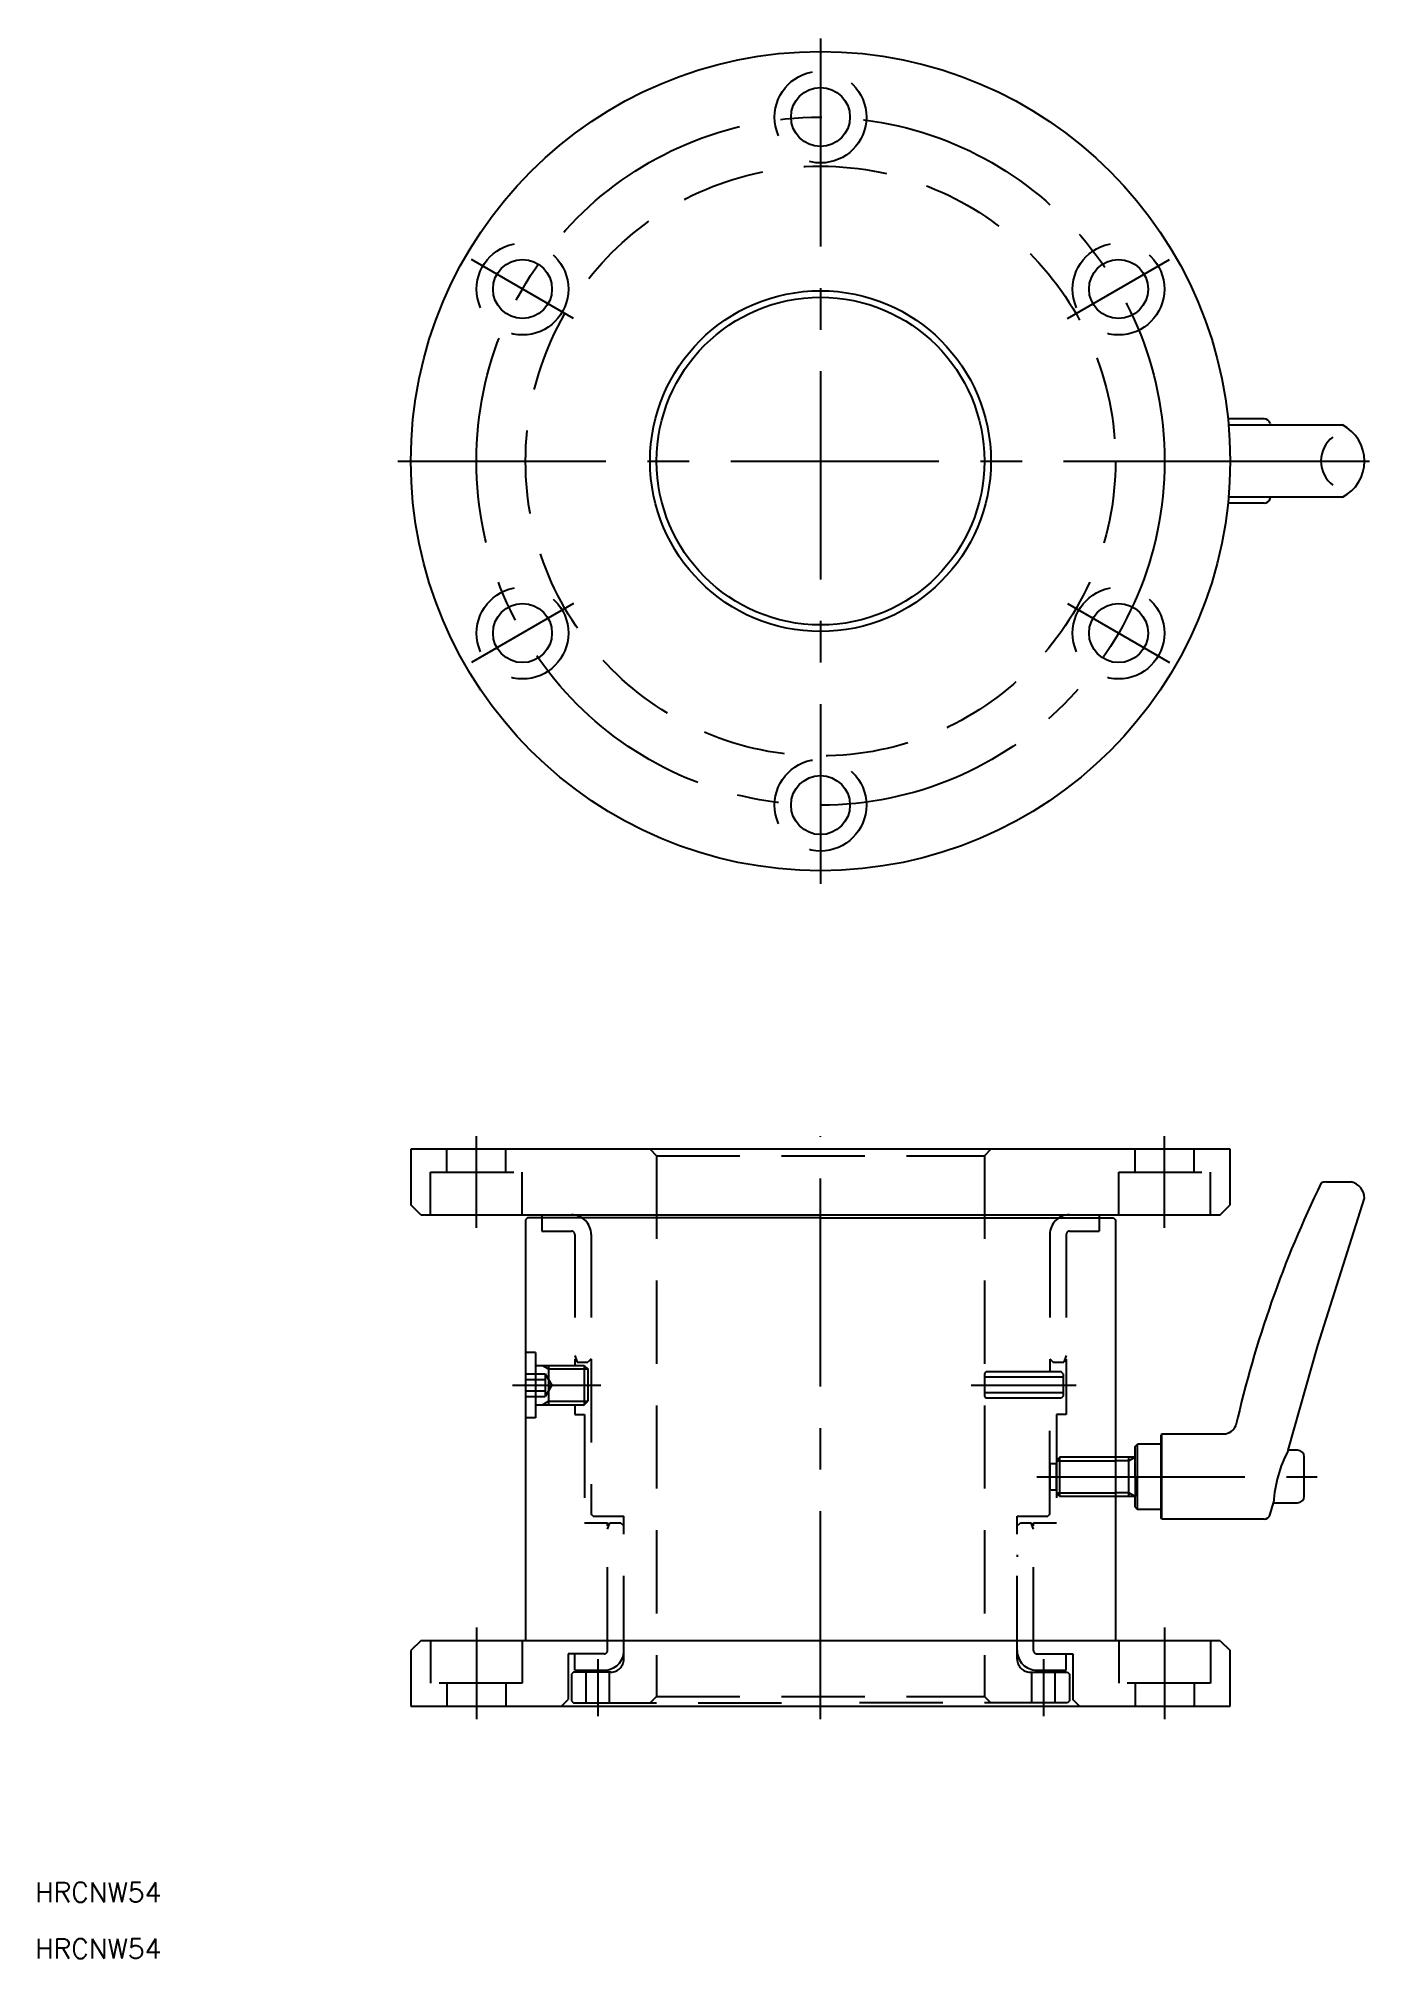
# Model space of a CAD drawing. Extents: x -119 to 85, y -39 to 254.
import ezdxf

# ---------------------------------------------------------------- set-up
doc = ezdxf.new("R2010")
doc.units = 0
doc.linetypes.add('CENTER', pattern=[50.8, 31.75, -6.35, 6.35, -6.35])
doc.linetypes.add('DASHED', pattern=[19.05, 12.7, -6.35])
doc.layers.get('0').update_dxf_attribs({"linetype": 'CONTINUOUS'})
doc.layers.add('CENTER', color=1, linetype='CENTER')
doc.styles.get("Standard").update_dxf_attribs({"font": 'txt.shx', "height": 3, "bigfont": 'bigfont.shx'})

msp = doc.modelspace()

# ---------------------------------------------------------------- linework, layer by layer
at = {"color": 7, "linetype": 'CONTINUOUS'}
for p, q in [((67.67, 196.44), (62.17, 196.44)), ((68.69, 195.5), (62.26, 195.5)), ((68.63, 195.71), (68.69, 195.5)), ((79.65, 195.5), (68.69, 195.5)), ((67.67, 183.56), (62.17, 183.56)), ((68.69, 184.5), (62.26, 184.5)), ((68.63, 184.29), (68.69, 184.5)), ((79.65, 184.5), (68.69, 184.5)), ((-62.5, 85), (-62.5, 76.5)), ((62.5, 85), (-62.5, 85)), ((62.5, 76.5), (62.5, 85)), ((77.14, 80), (80.99, 80)), ((-61, 75), (-62.5, 76.5)), ((61, 75), (62.5, 76.5)), ((75.89, 55.06), (83, 77.51)), ((-61, 75), (0, 75)), ((-44.7, 74.5), (-45, 74.2)), ((-45, 74.2), (-45, 10)), ((0, 74.5), (-44.7, 74.5)), ((-42.5, 75), (-42.5, 74.5)), ((0, 75), (61, 75)), ((0, 74.5), (44.7, 74.5)), ((38, 75), (40, 75)), ((42.5, 75), (42.5, 74.5)), ((44.7, 74.5), (45, 74.2)), ((45, 74.2), (45, 35)), ((71.38, 39.06), (75.89, 55.06)), ((52.09, 41.56), (52, 41.36)), ((52, 40), (52, 41.36)), ((52.09, 41.56), (61.51, 41.56)), ((52.09, 28.56), (52.09, 41.56)), ((48, 39.63), (48.37, 40)), ((48, 38), (48, 39.63)), ((48.37, 30), (48.37, 40)), ((52, 40), (48.37, 40)), ((52, 30), (52, 40)), ((72.8, 39.06), (71.38, 39.06)), ((48, 38), (45, 38)), ((47.06, 32), (47.06, 38)), ((48, 35), (48, 38)), ((73.8, 32.06), (73.8, 38.06)), ((45, 35), (45, 10)), ((48, 35), (48, 32)), ((48, 32), (45, 32)), ((48, 30.37), (48, 32)), ((48, 30.37), (48.37, 30)), ((52, 30), (48.37, 30)), ((52, 28.76), (52, 30)), ((68.63, 29.29), (69.13, 31.06)), ((69.13, 31.06), (72.8, 31.06)), ((52.09, 28.56), (52, 28.76)), ((67.67, 28.56), (52.09, 28.56)), ((30, 23.1), (30, 22.8)), ((-61, 10), (-62.5, 8.5)), ((0, 10), (-61, 10)), ((61, 10), (0, 10)), ((61, 10), (62.5, 8.5)), ((-62.5, 8.5), (-62.5, 0)), ((62.5, 0), (62.5, 8.5)), ((-62.5, 0), (62.5, 0))]:
    msp.add_line(p, q, dxfattribs=at)
at = {"color": 3, "linetype": 'DASHED'}
for p, q in [((-57, 81.5), (-57, 85)), ((-48, 81.5), (-48, 85)), ((-26, 85), (-25, 84)), ((26, 85), (25, 84)), ((48, 81.5), (48, 85)), ((57, 81.5), (57, 85)), ((-25, 84), (-25, 1.5)), ((-25, 83.98), (25, 83.98)), ((25, 84), (25, 1.5)), ((-59.5, 75), (-59.5, 81.5)), ((-59.5, 81.5), (-45.5, 81.5)), ((-45.5, 75), (-45.5, 81.5)), ((45.5, 75), (45.5, 81.5)), ((45.5, 81.5), (59.5, 81.5)), ((59.5, 75), (59.5, 81.5)), ((-42.5, 74.5), (-42.5, 72.5)), ((42.5, 74.5), (42.5, 72.5)), ((-42.5, 72.5), (-38, 72.5)), ((-37.5, 72), (-37.5, 52)), ((-35, 72), (-35, 29.3)), ((35, 72), (35, 51)), ((37.5, 72), (37.5, 44.5)), ((38, 72.5), (42.5, 72.5)), ((-43.5, 54), (-45, 54)), ((-43.5, 54), (-43.5, 44)), ((-37.5, 53.5), (-37.14, 52.5)), ((-35, 53), (-35.5, 52.5)), ((35, 53), (35.5, 52.5)), ((37.5, 53.5), (37.14, 52.5)), ((-45, 50.73), (-42, 50.73)), ((-45, 49.87), (-42, 49.87)), ((-43.5, 52), (-36.04, 52)), ((-42.44, 52), (-41.5, 51.46)), ((-42, 50.73), (-41, 49)), ((-42, 50.73), (-42, 47.27)), ((-41.5, 52), (-41.5, 46)), ((-41.5, 52), (-41.5, 46)), ((-41.5, 51.46), (-35.5, 51.46)), ((-37.14, 52.5), (-35.5, 52.5)), ((-36.04, 52), (-36.04, 46)), ((-36.04, 52), (-35.5, 51.46)), ((-35.5, 51.46), (-35.5, 46.54)), ((25.3, 51), (25, 50.7)), ((25, 50.7), (25, 47.3)), ((37, 50.2), (25, 50.2)), ((30, 51), (25.3, 51)), ((36.7, 51), (30, 51)), ((35.5, 52.5), (37.14, 52.5)), ((37, 50.7), (36.7, 51)), ((37, 50.7), (37, 47.3)), ((-45, 48.13), (-42, 48.13)), ((-45, 47.27), (-42, 47.27)), ((-41, 49), (-42, 47.27)), ((37, 47.8), (25, 47.8)), ((25, 47.3), (25.3, 47)), ((30, 47), (25.3, 47)), ((36.7, 47), (30, 47)), ((35, 29.3), (35, 47)), ((37, 47.3), (36.7, 47)), ((-43.5, 44), (-45, 44)), ((-43.5, 46), (-36.04, 46)), ((-42.44, 46), (-41.5, 46.54)), ((-41.5, 46.54), (-35.5, 46.54)), ((-37.5, 46), (-37.5, 44.5)), ((-37.5, 44.5), (-36, 44.5)), ((-36.04, 46), (-35.5, 46.54)), ((-36, 44.5), (-36, 28)), ((36, 44.5), (36, 28)), ((37.5, 44.5), (36, 44.5)), ((36.54, 38), (36, 37.46)), ((36, 37.46), (45, 37.46)), ((36.54, 32), (36.54, 38)), ((45, 38), (36.54, 38)), ((36, 32.54), (45, 32.54)), ((36.54, 32), (36, 32.54)), ((45, 32), (36.54, 32)), ((-36, 28), (-32.5, 28)), ((-34.7, 29), (-35, 29.3)), ((-34.7, 29), (-30, 29)), ((-32.5, 8.5), (-32.5, 28)), ((-32.5, 27), (-32.14, 28)), ((-32.14, 28), (-30.5, 28)), ((-30, 27.5), (-30.5, 28)), ((-30, 7.2), (-30, 29)), ((30, 7.2), (30, 29)), ((30, 29), (34.7, 29)), ((30, 27.5), (30.5, 28)), ((30.5, 28), (32.14, 28)), ((32.5, 27), (32.14, 28)), ((32.5, 8.5), (32.5, 28)), ((32.5, 28), (36, 28)), ((35, 29.3), (34.7, 29)), ((-59.5, 10), (-59.5, 3.5)), ((-45.5, 10), (-45.5, 3.5)), ((45.5, 10), (45.5, 3.5)), ((59.5, 10), (59.5, 3.5)), ((-38.5, 8), (-38.5, 1)), ((-33, 8), (-38.5, 8)), ((-37.5, 5.5), (-37.5, 8)), ((33, 8), (37.5, 8)), ((37.5, 5.5), (37.5, 8)), ((37.5, 8), (38.5, 8)), ((38.5, 8), (38.5, 1)), ((-45.5, 3.5), (-59.5, 3.5)), ((-57, 3.5), (-57, 0)), ((-48, 3.5), (-48, 0)), ((-37.7, 5.2), (-38, 4.9)), ((-38, 4.9), (-38, 0.8)), ((-32, 5.2), (-37.7, 5.2)), ((-37.5, 5.5), (-33, 5.5)), ((-35.75, 0.5), (-35.75, 5.2)), ((-32.25, 5.2), (-32.25, 0.5)), ((32, 5.2), (37.7, 5.2)), ((32.25, 0.5), (32.25, 5.2)), ((33, 5.5), (37.5, 5.5)), ((35.75, 5.2), (35.75, 0.5)), ((37.7, 5.2), (38, 4.9)), ((38, 4.9), (38, 0.8)), ((59.5, 3.5), (45.5, 3.5)), ((48, 3.5), (48, 0)), ((57, 3.5), (57, 0)), ((-39.5, 0), (-38.5, 1)), ((-38, 0.8), (-37.7, 0.5)), ((-37.7, 0.5), (0, 0.5)), ((-26, 0.5), (-25, 1.5)), ((-25, 1.5), (25, 1.5)), ((37.7, 0.5), (0, 0.5)), ((26, 0.5), (25, 1.5)), ((38, 0.8), (37.7, 0.5)), ((39.5, 0), (38.5, 1))]:
    msp.add_line(p, q, dxfattribs=at)
at = {"color": 3, "linetype": 'CONTINUOUS'}
for p, q in [((47.06, 37.46), (45, 37.46)), ((48, 38), (47.06, 37.46)), ((47.06, 32.54), (45, 32.54)), ((48, 32), (47.06, 32.54))]:
    msp.add_line(p, q, dxfattribs=at)
at = {"color": 3, "linetype": 'DASHED'}
msp.add_lwpolyline([(36, 33), (36, 37), (35, 37), (35, 33)], close=True, dxfattribs=at)
at = {"color": 7, "linetype": 'CONTINUOUS'}
for centre, radius in [((0, 190), 62.5), ((0, 242.5), 4.5), ((-45.47, 216.25), 4.5), ((45.47, 216.25), 4.5), ((0, 190), 26), ((0, 190), 25), ((-45.47, 163.75), 4.5), ((45.47, 163.75), 4.5), ((0, 137.5), 4.5)]:
    msp.add_circle(centre, radius, dxfattribs=at)
at = {"color": 3, "linetype": 'DASHED'}
for centre, radius in [((0, 242.5), 7), ((0, 190), 45), ((-45.47, 216.25), 7), ((45.47, 216.25), 7), ((-45.47, 163.75), 7), ((45.47, 163.75), 7), ((0, 137.5), 7)]:
    msp.add_circle(centre, radius, dxfattribs=at)
at = {"color": 7, "linetype": 'CONTINUOUS'}
for centre, radius, start, end in [((67.67, 195.44), 1, 15.7247, 90), ((80.95, 190), 4.6, 126.9899, 233.0101), ((76.8, 190), 6.2, 297.3186, 62.6814), ((67.67, 184.56), 1, 270, 344.2753), ((230.43, 4.91), 171.3, 154.0543, 167.1877), ((77.95, 74.06), 6, 97.7241, 104.983), ((80.42, 77.48), 2.58, 0.7205, 77.3683), ((61.51, 43.56), 2, 270, 340.621), ((88.81, 29.83), 19.72, 152.1114, 176.4391), ((72.8, 38.06), 1, 0, 90), ((72.8, 32.06), 1, 270, 0), ((67.67, 29.56), 1, 270, 344.2753)]:
    msp.add_arc(centre, radius, start, end, dxfattribs=at)
at = {"color": 3, "linetype": 'DASHED'}
for centre, radius, start, end in [((-38, 72), 3, 0, 90), ((38, 72), 3, 90, 180), ((-38, 72), 0.5, 0, 90), ((38, 72), 0.5, 90, 180), ((-33, 8.5), 3, 270, 0), ((-33, 8.5), 0.5, 270, 0), ((-32, 7.2), 2, 270, 0), ((33, 8.5), 3, 180, 270), ((32, 7.2), 2, 180, 270), ((33, 8.5), 0.5, 180, 270)]:
    msp.add_arc(centre, radius, start, end, dxfattribs=at)
at = {"layer": 'CENTER', "color": 1, "linetype": 'CENTER'}
for p, q in [((0, 254.5), (0, 125.5)), ((-37.67, 211.75), (-53.26, 220.75)), ((37.67, 211.75), (53.26, 220.75)), ((-64.5, 190), (68.5, 190)), ((52, 190), (85, 190)), ((-37.67, 168.25), (-53.26, 159.25)), ((37.67, 168.25), (53.26, 159.25)), ((-52.5, 73), (-52.5, 87)), ((0, -2), (0, 87)), ((52.5, 73), (52.5, 87)), ((-47, 49), (-33.5, 49)), ((23, 49), (39, 49)), ((33, 35), (75.8, 35)), ((-52.5, 12), (-52.5, -2)), ((52.5, 12), (52.5, -2)), ((-34, 7.2), (-34, -1.5)), ((34, 7.2), (34, -1.5))]:
    msp.add_line(p, q, dxfattribs=at)
msp.add_circle((0, 190), 52.5, dxfattribs=at)

# ---------------------------------------------------------------- texts
at = {"color": 7, "linetype": 'CONTINUOUS'}
for p in [(-119.85, -29.88), (-119.85, -38.51)]:
    msp.add_text('HRCNW54', height=3, dxfattribs=at).set_placement(p)

doc.saveas('drawing.dxf')
